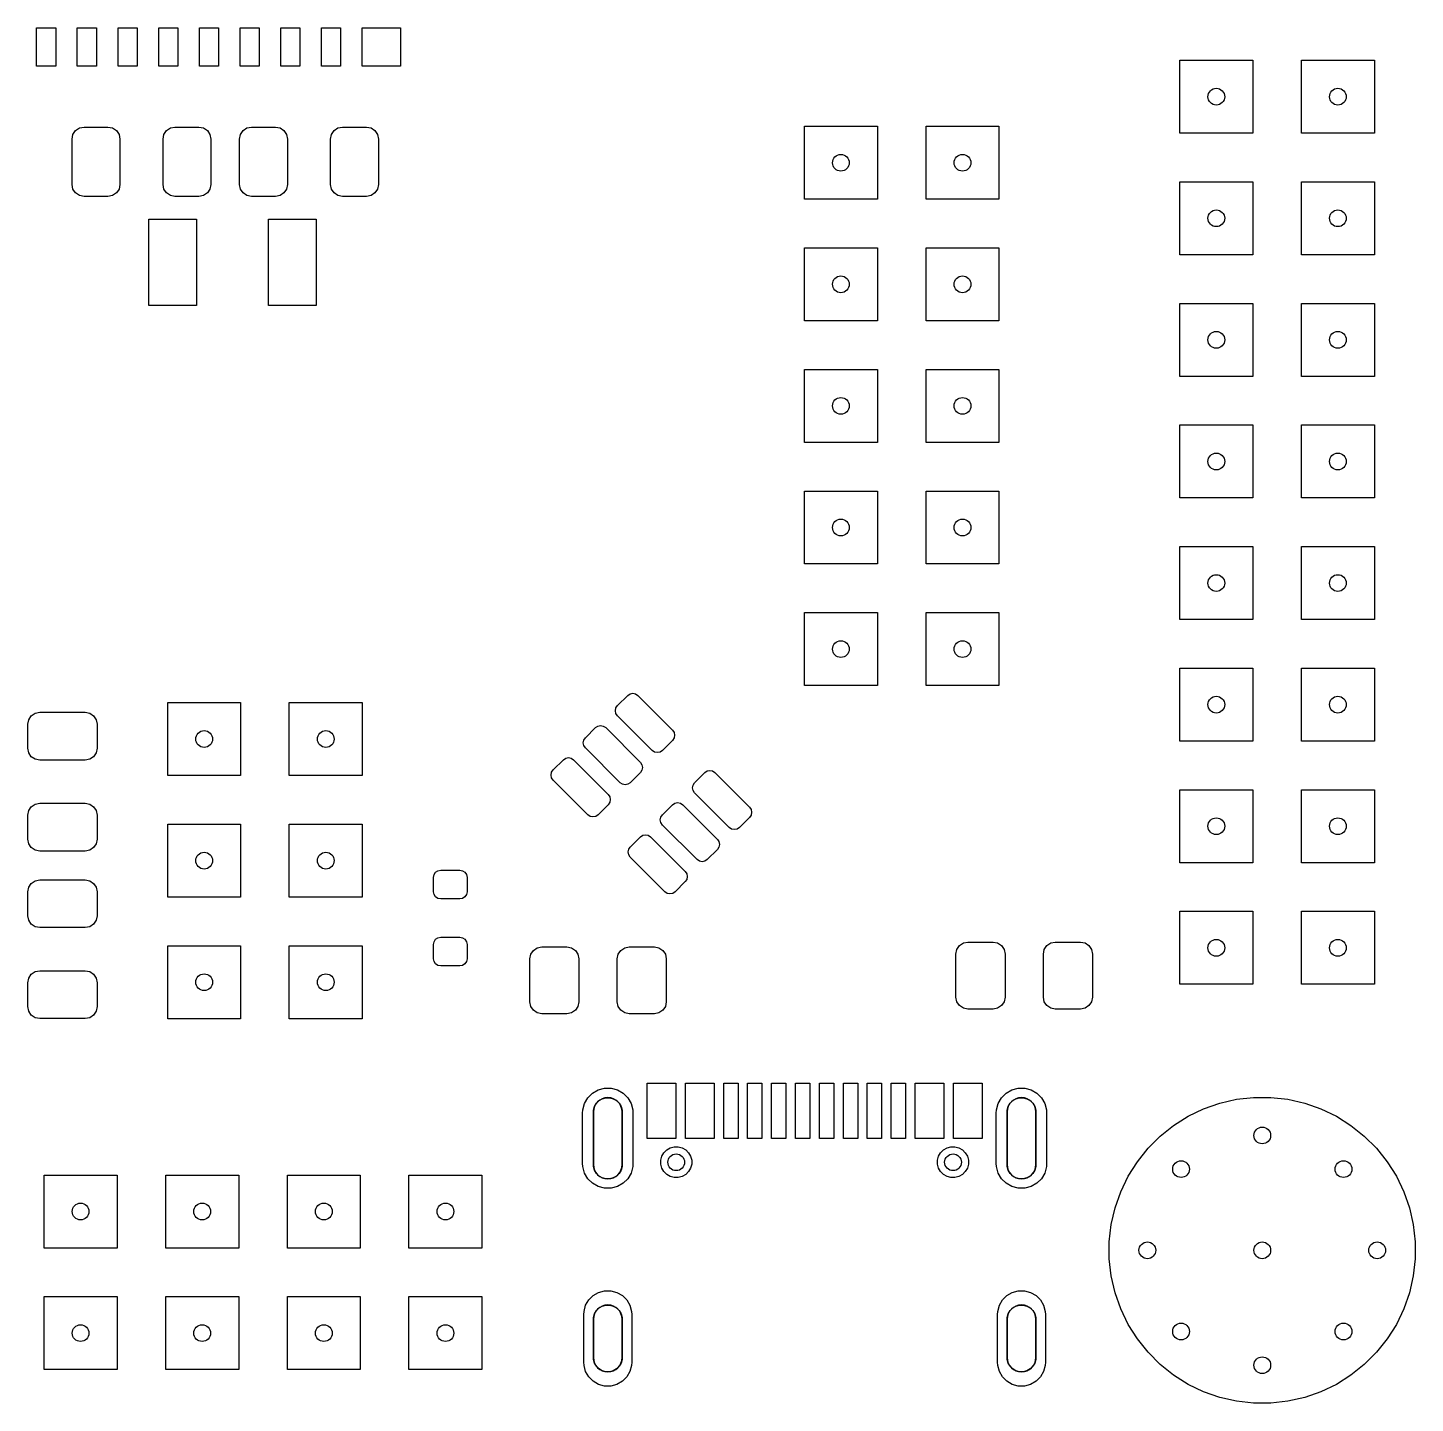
# Model space of a CAD drawing. Extents: x 0.27 to 2.53, y 0.27 to 2.13.
# Drawn here: x 1.385 to 2.526, y 0.274 to 1.406 of the extents above; entities that cross this region are included whole.
import ezdxf

# ---------------------------------------------------------------- set-up
doc = ezdxf.new("R2010")
doc.units = 0
doc.header["$MEASUREMENT"] = 0
doc.layers.add('BLACK', color=7, linetype='CONTINUOUS')

msp = doc.modelspace()

# ---------------------------------------------------------------- linework, layer by layer
at = {"layer": 'BLACK', "linetype": 'CONTINUOUS'}
for p, q in [((1.3921, 1.374), (1.3921, 1.4055)), ((1.3921, 1.4055), (1.4079, 1.4055)), ((1.4079, 1.4055), (1.4079, 1.374)), ((1.4256, 1.374), (1.4256, 1.4055)), ((1.4256, 1.4055), (1.4413, 1.4055)), ((1.4413, 1.4055), (1.4413, 1.374)), ((1.4591, 1.374), (1.4591, 1.4055)), ((1.4591, 1.4055), (1.4748, 1.4055)), ((1.4748, 1.4055), (1.4748, 1.374)), ((1.4925, 1.374), (1.4925, 1.4055)), ((1.4925, 1.4055), (1.5083, 1.4055)), ((1.5083, 1.4055), (1.5083, 1.374)), ((1.526, 1.374), (1.526, 1.4055)), ((1.526, 1.4055), (1.5417, 1.4055)), ((1.5417, 1.4055), (1.5417, 1.374)), ((1.5594, 1.374), (1.5594, 1.4055)), ((1.5594, 1.4055), (1.5752, 1.4055)), ((1.5752, 1.4055), (1.5752, 1.374)), ((1.5929, 1.374), (1.5929, 1.4055)), ((1.5929, 1.4055), (1.6087, 1.4055)), ((1.6087, 1.4055), (1.6087, 1.374)), ((1.6264, 1.374), (1.6264, 1.4055)), ((1.6264, 1.4055), (1.6421, 1.4055)), ((1.6421, 1.4055), (1.6421, 1.374)), ((1.6598, 1.374), (1.6598, 1.4055)), ((1.6598, 1.4055), (1.6913, 1.4055)), ((1.6913, 1.4055), (1.6913, 1.374)), ((1.4079, 1.374), (1.3921, 1.374)), ((1.4413, 1.374), (1.4256, 1.374)), ((1.4748, 1.374), (1.4591, 1.374)), ((1.5083, 1.374), (1.4925, 1.374)), ((1.5417, 1.374), (1.526, 1.374)), ((1.5752, 1.374), (1.5594, 1.374)), ((1.6087, 1.374), (1.5929, 1.374)), ((1.6421, 1.374), (1.6264, 1.374)), ((1.6913, 1.374), (1.6598, 1.374)), ((2.3322, 1.3188), (2.3322, 1.3788)), ((2.3322, 1.3788), (2.3922, 1.3788)), ((2.3922, 1.3788), (2.3922, 1.3188)), ((2.4322, 1.3188), (2.4322, 1.3788)), ((2.4322, 1.3788), (2.4922, 1.3788)), ((2.4922, 1.3788), (2.4922, 1.3188)), ((1.4273, 1.3231), (1.4311, 1.3238)), ((1.4311, 1.3238), (1.4508, 1.3238)), ((1.4508, 1.3238), (1.4546, 1.3231)), ((1.5021, 1.3231), (1.5059, 1.3238)), ((1.5059, 1.3238), (1.5256, 1.3238)), ((1.5256, 1.3238), (1.5294, 1.3231)), ((1.5651, 1.3231), (1.5689, 1.3238)), ((1.5689, 1.3238), (1.5886, 1.3238)), ((1.5886, 1.3238), (1.5923, 1.3231)), ((1.6399, 1.3231), (1.6437, 1.3238)), ((1.6437, 1.3238), (1.6634, 1.3238)), ((1.6634, 1.3238), (1.6672, 1.3231)), ((2.0235, 1.2645), (2.0235, 1.3245)), ((2.0235, 1.3245), (2.0835, 1.3245)), ((2.0835, 1.3245), (2.0835, 1.2645)), ((2.1235, 1.2645), (2.1235, 1.3245)), ((2.1235, 1.3245), (2.1835, 1.3245)), ((2.1835, 1.3245), (2.1835, 1.2645)), ((1.4213, 1.314), (1.422, 1.3177)), ((1.4213, 1.2766), (1.4213, 1.314)), ((1.422, 1.3177), (1.4241, 1.3209)), ((1.4241, 1.3209), (1.4273, 1.3231)), ((1.4546, 1.3231), (1.4577, 1.3209)), ((1.4577, 1.3209), (1.4599, 1.3177)), ((1.4599, 1.3177), (1.4606, 1.314)), ((1.4606, 1.314), (1.4606, 1.2766)), ((1.4961, 1.314), (1.4968, 1.3177)), ((1.4961, 1.2766), (1.4961, 1.314)), ((1.4968, 1.3177), (1.4989, 1.3209)), ((1.4989, 1.3209), (1.5021, 1.3231)), ((1.5294, 1.3231), (1.5326, 1.3209)), ((1.5326, 1.3209), (1.5347, 1.3177)), ((1.5347, 1.3177), (1.5354, 1.314)), ((1.5354, 1.314), (1.5354, 1.2766)), ((1.5591, 1.314), (1.5598, 1.3177)), ((1.5591, 1.2766), (1.5591, 1.314)), ((1.5598, 1.3177), (1.5619, 1.3209)), ((1.5619, 1.3209), (1.5651, 1.3231)), ((1.5923, 1.3231), (1.5955, 1.3209)), ((1.5955, 1.3209), (1.5977, 1.3177)), ((1.5977, 1.3177), (1.5984, 1.314)), ((1.5984, 1.314), (1.5984, 1.2766)), ((1.6339, 1.314), (1.6346, 1.3177)), ((1.6339, 1.2766), (1.6339, 1.314)), ((1.6346, 1.3177), (1.6367, 1.3209)), ((1.6367, 1.3209), (1.6399, 1.3231)), ((1.6672, 1.3231), (1.6703, 1.3209)), ((1.6703, 1.3209), (1.6725, 1.3177)), ((1.6725, 1.3177), (1.6732, 1.314)), ((1.6732, 1.314), (1.6732, 1.2766)), ((2.3922, 1.3188), (2.3322, 1.3188)), ((2.4922, 1.3188), (2.4322, 1.3188)), ((2.3322, 1.2188), (2.3322, 1.2788)), ((2.3322, 1.2788), (2.3922, 1.2788)), ((2.3922, 1.2788), (2.3922, 1.2188)), ((2.4322, 1.2188), (2.4322, 1.2788)), ((2.4322, 1.2788), (2.4922, 1.2788)), ((2.4922, 1.2788), (2.4922, 1.2188)), ((1.422, 1.2728), (1.4213, 1.2766)), ((1.4241, 1.2696), (1.422, 1.2728)), ((1.4273, 1.2675), (1.4241, 1.2696)), ((1.4311, 1.2667), (1.4273, 1.2675)), ((1.4508, 1.2667), (1.4311, 1.2667)), ((1.4546, 1.2675), (1.4508, 1.2667)), ((1.4577, 1.2696), (1.4546, 1.2675)), ((1.4599, 1.2728), (1.4577, 1.2696)), ((1.4606, 1.2766), (1.4599, 1.2728)), ((1.4968, 1.2728), (1.4961, 1.2766)), ((1.4989, 1.2696), (1.4968, 1.2728)), ((1.5021, 1.2675), (1.4989, 1.2696)), ((1.5059, 1.2667), (1.5021, 1.2675)), ((1.5256, 1.2667), (1.5059, 1.2667)), ((1.5294, 1.2675), (1.5256, 1.2667)), ((1.5326, 1.2696), (1.5294, 1.2675)), ((1.5347, 1.2728), (1.5326, 1.2696)), ((1.5354, 1.2766), (1.5347, 1.2728)), ((1.5598, 1.2728), (1.5591, 1.2766)), ((1.5619, 1.2696), (1.5598, 1.2728)), ((1.5651, 1.2675), (1.5619, 1.2696)), ((1.5689, 1.2667), (1.5651, 1.2675)), ((1.5886, 1.2667), (1.5689, 1.2667)), ((1.5923, 1.2675), (1.5886, 1.2667)), ((1.5955, 1.2696), (1.5923, 1.2675)), ((1.5977, 1.2728), (1.5955, 1.2696)), ((1.5984, 1.2766), (1.5977, 1.2728)), ((1.6346, 1.2728), (1.6339, 1.2766)), ((1.6367, 1.2696), (1.6346, 1.2728)), ((1.6399, 1.2675), (1.6367, 1.2696)), ((1.6437, 1.2667), (1.6399, 1.2675)), ((1.6634, 1.2667), (1.6437, 1.2667)), ((1.6672, 1.2675), (1.6634, 1.2667)), ((1.6703, 1.2696), (1.6672, 1.2675)), ((1.6725, 1.2728), (1.6703, 1.2696)), ((1.6732, 1.2766), (1.6725, 1.2728)), ((2.0835, 1.2645), (2.0235, 1.2645)), ((2.1835, 1.2645), (2.1235, 1.2645)), ((1.4843, 1.1772), (1.4843, 1.248)), ((1.4843, 1.248), (1.5236, 1.248)), ((1.5236, 1.248), (1.5236, 1.1772)), ((1.5827, 1.1772), (1.5827, 1.248)), ((1.5827, 1.248), (1.622, 1.248)), ((1.622, 1.248), (1.622, 1.1772)), ((2.0235, 1.1645), (2.0235, 1.2245)), ((2.0235, 1.2245), (2.0835, 1.2245)), ((2.0835, 1.2245), (2.0835, 1.1645)), ((2.1235, 1.1645), (2.1235, 1.2245)), ((2.1235, 1.2245), (2.1835, 1.2245)), ((2.1835, 1.2245), (2.1835, 1.1645)), ((2.3922, 1.2188), (2.3322, 1.2188)), ((2.4922, 1.2188), (2.4322, 1.2188)), ((1.5236, 1.1772), (1.4843, 1.1772)), ((1.622, 1.1772), (1.5827, 1.1772)), ((2.3322, 1.1188), (2.3322, 1.1788)), ((2.3322, 1.1788), (2.3922, 1.1788)), ((2.3922, 1.1788), (2.3922, 1.1188)), ((2.4322, 1.1188), (2.4322, 1.1788)), ((2.4322, 1.1788), (2.4922, 1.1788)), ((2.4922, 1.1788), (2.4922, 1.1188)), ((2.0835, 1.1645), (2.0235, 1.1645)), ((2.1835, 1.1645), (2.1235, 1.1645)), ((2.0235, 1.0645), (2.0235, 1.1245)), ((2.0235, 1.1245), (2.0835, 1.1245)), ((2.0835, 1.1245), (2.0835, 1.0645)), ((2.1235, 1.0645), (2.1235, 1.1245)), ((2.1235, 1.1245), (2.1835, 1.1245)), ((2.1835, 1.1245), (2.1835, 1.0645)), ((2.3922, 1.1188), (2.3322, 1.1188)), ((2.4922, 1.1188), (2.4322, 1.1188)), ((2.3322, 1.0188), (2.3322, 1.0788)), ((2.3322, 1.0788), (2.3922, 1.0788)), ((2.3922, 1.0788), (2.3922, 1.0188)), ((2.4322, 1.0188), (2.4322, 1.0788)), ((2.4322, 1.0788), (2.4922, 1.0788)), ((2.4922, 1.0788), (2.4922, 1.0188)), ((2.0835, 1.0645), (2.0235, 1.0645)), ((2.1835, 1.0645), (2.1235, 1.0645)), ((2.0235, 0.9645), (2.0235, 1.0245)), ((2.0235, 1.0245), (2.0835, 1.0245)), ((2.0835, 1.0245), (2.0835, 0.9645)), ((2.1235, 0.9645), (2.1235, 1.0245)), ((2.1235, 1.0245), (2.1835, 1.0245)), ((2.1835, 1.0245), (2.1835, 0.9645)), ((2.3922, 1.0188), (2.3322, 1.0188)), ((2.4922, 1.0188), (2.4322, 1.0188)), ((2.3322, 0.9188), (2.3322, 0.9788)), ((2.3322, 0.9788), (2.3922, 0.9788)), ((2.3922, 0.9788), (2.3922, 0.9188)), ((2.4322, 0.9188), (2.4322, 0.9788)), ((2.4322, 0.9788), (2.4922, 0.9788)), ((2.4922, 0.9788), (2.4922, 0.9188)), ((2.0835, 0.9645), (2.0235, 0.9645)), ((2.1835, 0.9645), (2.1235, 0.9645)), ((2.0235, 0.8645), (2.0235, 0.9245)), ((2.0235, 0.9245), (2.0835, 0.9245)), ((2.0835, 0.9245), (2.0835, 0.8645)), ((2.1235, 0.8645), (2.1235, 0.9245)), ((2.1235, 0.9245), (2.1835, 0.9245)), ((2.1835, 0.9245), (2.1835, 0.8645)), ((2.3922, 0.9188), (2.3322, 0.9188)), ((2.4922, 0.9188), (2.4322, 0.9188)), ((2.3322, 0.8188), (2.3322, 0.8788)), ((2.3322, 0.8788), (2.3922, 0.8788)), ((2.3922, 0.8788), (2.3922, 0.8188)), ((2.4322, 0.8188), (2.4322, 0.8788)), ((2.4322, 0.8788), (2.4922, 0.8788)), ((2.4922, 0.8788), (2.4922, 0.8188)), ((1.8698, 0.848), (1.8782, 0.8563)), ((1.8782, 0.8563), (1.8801, 0.8576)), ((1.8801, 0.8576), (1.8823, 0.8581)), ((1.8823, 0.8581), (1.8846, 0.8576)), ((1.8846, 0.8576), (1.8865, 0.8563)), ((1.8865, 0.8563), (1.915, 0.8278)), ((2.0835, 0.8645), (2.0235, 0.8645)), ((2.1835, 0.8645), (2.1235, 0.8645)), ((1.4999, 0.7905), (1.4999, 0.8505)), ((1.4999, 0.8505), (1.5599, 0.8505)), ((1.5599, 0.8505), (1.5599, 0.7905)), ((1.5999, 0.7905), (1.5999, 0.8505)), ((1.5999, 0.8505), (1.6599, 0.8505)), ((1.6599, 0.8505), (1.6599, 0.7905)), ((1.8681, 0.8438), (1.8685, 0.8461)), ((1.8685, 0.8461), (1.8698, 0.848)), ((1.3848, 0.8327), (1.3856, 0.8364)), ((1.3856, 0.8364), (1.3877, 0.8396)), ((1.3877, 0.8396), (1.3909, 0.8418)), ((1.3909, 0.8418), (1.3947, 0.8425)), ((1.3947, 0.8425), (1.4321, 0.8425)), ((1.4321, 0.8425), (1.4359, 0.8418)), ((1.4359, 0.8418), (1.439, 0.8396)), ((1.439, 0.8396), (1.4412, 0.8364)), ((1.4412, 0.8364), (1.4419, 0.8327)), ((1.8685, 0.8415), (1.8681, 0.8438)), ((1.8698, 0.8396), (1.8685, 0.8415)), ((1.8983, 0.8111), (1.8698, 0.8396)), ((1.3848, 0.813), (1.3848, 0.8327)), ((1.4419, 0.8327), (1.4419, 0.813)), ((1.8421, 0.8196), (1.8434, 0.8215)), ((1.8434, 0.8215), (1.8517, 0.8299)), ((1.8517, 0.8299), (1.8536, 0.8312)), ((1.8536, 0.8312), (1.8559, 0.8316)), ((1.8559, 0.8316), (1.8581, 0.8312)), ((1.8581, 0.8312), (1.8601, 0.8299)), ((1.8601, 0.8299), (1.8886, 0.8013)), ((1.915, 0.8278), (1.9163, 0.8259)), ((1.9163, 0.8259), (1.9168, 0.8236)), ((1.9168, 0.8236), (1.9163, 0.8214)), ((1.3856, 0.8092), (1.3848, 0.813)), ((1.4419, 0.813), (1.4412, 0.8092)), ((1.8416, 0.8173), (1.8421, 0.8196)), ((1.8421, 0.8151), (1.8416, 0.8173)), ((1.8434, 0.8132), (1.8421, 0.8151)), ((1.8719, 0.7846), (1.8434, 0.8132)), ((1.9002, 0.8098), (1.8983, 0.8111)), ((1.9067, 0.8111), (1.9048, 0.8098)), ((1.915, 0.8194), (1.9067, 0.8111)), ((1.9163, 0.8214), (1.915, 0.8194)), ((2.3922, 0.8188), (2.3322, 0.8188)), ((2.4922, 0.8188), (2.4322, 0.8188)), ((1.3877, 0.806), (1.3856, 0.8092)), ((1.3909, 0.8039), (1.3877, 0.806)), ((1.3947, 0.8031), (1.3909, 0.8039)), ((1.4321, 0.8031), (1.3947, 0.8031)), ((1.4359, 0.8039), (1.4321, 0.8031)), ((1.439, 0.806), (1.4359, 0.8039)), ((1.4412, 0.8092), (1.439, 0.806)), ((1.8169, 0.7951), (1.8253, 0.8034)), ((1.8253, 0.8034), (1.8272, 0.8047)), ((1.8272, 0.8047), (1.8294, 0.8052)), ((1.8294, 0.8052), (1.8317, 0.8047)), ((1.8317, 0.8047), (1.8336, 0.8034)), ((1.8336, 0.8034), (1.8621, 0.7749)), ((1.8886, 0.8013), (1.8899, 0.7994)), ((1.8899, 0.7994), (1.8903, 0.7972)), ((1.9025, 0.8094), (1.9002, 0.8098)), ((1.9048, 0.8098), (1.9025, 0.8094)), ((1.5599, 0.7905), (1.4999, 0.7905)), ((1.6599, 0.7905), (1.5999, 0.7905)), ((1.8152, 0.7909), (1.8156, 0.7932)), ((1.8156, 0.7886), (1.8152, 0.7909)), ((1.8156, 0.7932), (1.8169, 0.7951)), ((1.8169, 0.7867), (1.8156, 0.7886)), ((1.8886, 0.793), (1.8802, 0.7846)), ((1.8899, 0.7949), (1.8886, 0.793)), ((1.8903, 0.7972), (1.8899, 0.7949)), ((1.9331, 0.7846), (1.9415, 0.793)), ((1.9415, 0.793), (1.9434, 0.7943)), ((1.9434, 0.7943), (1.9457, 0.7947)), ((1.9457, 0.7947), (1.9479, 0.7943)), ((1.9479, 0.7943), (1.9498, 0.793)), ((1.9498, 0.793), (1.9784, 0.7645)), ((1.8454, 0.7582), (1.8169, 0.7867)), ((1.8738, 0.7834), (1.8719, 0.7846)), ((1.8761, 0.7829), (1.8738, 0.7834)), ((1.8783, 0.7834), (1.8761, 0.7829)), ((1.8802, 0.7846), (1.8783, 0.7834)), ((1.9314, 0.7805), (1.9319, 0.7827)), ((1.9319, 0.7782), (1.9314, 0.7805)), ((1.9319, 0.7827), (1.9331, 0.7846)), ((1.9331, 0.7763), (1.9319, 0.7782)), ((1.9617, 0.7478), (1.9331, 0.7763)), ((2.3322, 0.7188), (2.3322, 0.7788)), ((2.3322, 0.7788), (2.3922, 0.7788)), ((2.3922, 0.7788), (2.3922, 0.7188)), ((2.4322, 0.7188), (2.4322, 0.7788)), ((2.4322, 0.7788), (2.4922, 0.7788)), ((2.4922, 0.7788), (2.4922, 0.7188)), ((1.3856, 0.7616), (1.3877, 0.7648)), ((1.3877, 0.7648), (1.3909, 0.767)), ((1.3909, 0.767), (1.3947, 0.7677)), ((1.3947, 0.7677), (1.4321, 0.7677)), ((1.4321, 0.7677), (1.4359, 0.767)), ((1.4359, 0.767), (1.439, 0.7648)), ((1.439, 0.7648), (1.4412, 0.7616)), ((1.8621, 0.7665), (1.8538, 0.7582)), ((1.8621, 0.7749), (1.8634, 0.773)), ((1.8634, 0.7685), (1.8621, 0.7665)), ((1.8634, 0.773), (1.8639, 0.7707)), ((1.8639, 0.7707), (1.8634, 0.7685)), ((1.9067, 0.7582), (1.915, 0.7665)), ((1.915, 0.7665), (1.917, 0.7678)), ((1.917, 0.7678), (1.9192, 0.7683)), ((1.9192, 0.7683), (1.9215, 0.7678)), ((1.9215, 0.7678), (1.9234, 0.7665)), ((1.9234, 0.7665), (1.9519, 0.738)), ((1.9784, 0.7645), (1.9797, 0.7625)), ((1.3848, 0.7579), (1.3856, 0.7616)), ((1.3848, 0.7382), (1.3848, 0.7579)), ((1.4412, 0.7616), (1.4419, 0.7579)), ((1.4419, 0.7579), (1.4419, 0.7382)), ((1.8474, 0.7569), (1.8454, 0.7582)), ((1.8496, 0.7565), (1.8474, 0.7569)), ((1.8519, 0.7569), (1.8496, 0.7565)), ((1.8538, 0.7582), (1.8519, 0.7569)), ((1.905, 0.754), (1.9054, 0.7563)), ((1.9054, 0.7518), (1.905, 0.754)), ((1.9054, 0.7563), (1.9067, 0.7582)), ((1.9784, 0.7561), (1.97, 0.7478)), ((1.9797, 0.758), (1.9784, 0.7561)), ((1.9797, 0.7625), (1.9801, 0.7603)), ((1.9801, 0.7603), (1.9797, 0.758)), ((1.4999, 0.6905), (1.4999, 0.7505)), ((1.4999, 0.7505), (1.5599, 0.7505)), ((1.5599, 0.7505), (1.5599, 0.6905)), ((1.5999, 0.6905), (1.5999, 0.7505)), ((1.5999, 0.7505), (1.6599, 0.7505)), ((1.6599, 0.7505), (1.6599, 0.6905)), ((1.8905, 0.7414), (1.8928, 0.7418)), ((1.8928, 0.7418), (1.895, 0.7414)), ((1.9067, 0.7498), (1.9054, 0.7518)), ((1.9352, 0.7213), (1.9067, 0.7498)), ((1.9636, 0.7465), (1.9617, 0.7478)), ((1.9658, 0.746), (1.9636, 0.7465)), ((1.9681, 0.7465), (1.9658, 0.746)), ((1.97, 0.7478), (1.9681, 0.7465)), ((1.3856, 0.7344), (1.3848, 0.7382)), ((1.3877, 0.7312), (1.3856, 0.7344)), ((1.3909, 0.7291), (1.3877, 0.7312)), ((1.439, 0.7312), (1.4359, 0.7291)), ((1.4412, 0.7344), (1.439, 0.7312)), ((1.4419, 0.7382), (1.4412, 0.7344)), ((1.879, 0.7298), (1.8802, 0.7317)), ((1.8802, 0.7317), (1.8886, 0.7401)), ((1.8886, 0.7401), (1.8905, 0.7414)), ((1.895, 0.7414), (1.8969, 0.7401)), ((1.8969, 0.7401), (1.9255, 0.7116)), ((1.9519, 0.738), (1.9532, 0.7361)), ((1.9532, 0.7316), (1.9519, 0.7297)), ((1.9532, 0.7361), (1.9537, 0.7338)), ((1.9537, 0.7338), (1.9532, 0.7316)), ((1.3947, 0.7283), (1.3909, 0.7291)), ((1.4321, 0.7283), (1.3947, 0.7283)), ((1.4359, 0.7291), (1.4321, 0.7283)), ((1.8785, 0.7276), (1.879, 0.7298)), ((1.879, 0.7253), (1.8785, 0.7276)), ((1.8802, 0.7234), (1.879, 0.7253)), ((1.9088, 0.6949), (1.8802, 0.7234)), ((1.9371, 0.72), (1.9352, 0.7213)), ((1.9394, 0.7196), (1.9371, 0.72)), ((1.9417, 0.72), (1.9394, 0.7196)), ((1.9436, 0.7213), (1.9417, 0.72)), ((1.9519, 0.7297), (1.9436, 0.7213)), ((2.3922, 0.7188), (2.3322, 0.7188)), ((2.4922, 0.7188), (2.4322, 0.7188)), ((1.7185, 0.7067), (1.719, 0.709)), ((1.719, 0.709), (1.7202, 0.7109)), ((1.7202, 0.7109), (1.7221, 0.7121)), ((1.7221, 0.7121), (1.7244, 0.7126)), ((1.7244, 0.7126), (1.7402, 0.7126)), ((1.7402, 0.7126), (1.7424, 0.7121)), ((1.7424, 0.7121), (1.7443, 0.7109)), ((1.7443, 0.7109), (1.7456, 0.709)), ((1.7456, 0.709), (1.7461, 0.7067)), ((1.9255, 0.7116), (1.9268, 0.7096)), ((1.9268, 0.7096), (1.9272, 0.7074)), ((1.9272, 0.7074), (1.9268, 0.7051)), ((1.3848, 0.6949), (1.3856, 0.6986)), ((1.3856, 0.6986), (1.3877, 0.7018)), ((1.3877, 0.7018), (1.3909, 0.704)), ((1.3909, 0.704), (1.3947, 0.7047)), ((1.3947, 0.7047), (1.4321, 0.7047)), ((1.4321, 0.7047), (1.4359, 0.704)), ((1.4359, 0.704), (1.439, 0.7018)), ((1.439, 0.7018), (1.4412, 0.6986)), ((1.4412, 0.6986), (1.4419, 0.6949)), ((1.7185, 0.6949), (1.7185, 0.7067)), ((1.7461, 0.7067), (1.7461, 0.6949)), ((1.9255, 0.7032), (1.9171, 0.6949)), ((1.9268, 0.7051), (1.9255, 0.7032)), ((1.3848, 0.6752), (1.3848, 0.6949)), ((1.4419, 0.6949), (1.4419, 0.6752)), ((1.5599, 0.6905), (1.4999, 0.6905)), ((1.6599, 0.6905), (1.5999, 0.6905)), ((1.719, 0.6926), (1.7185, 0.6949)), ((1.7202, 0.6907), (1.719, 0.6926)), ((1.7221, 0.6894), (1.7202, 0.6907)), ((1.7244, 0.689), (1.7221, 0.6894)), ((1.7402, 0.689), (1.7244, 0.689)), ((1.7424, 0.6894), (1.7402, 0.689)), ((1.7443, 0.6907), (1.7424, 0.6894)), ((1.7456, 0.6926), (1.7443, 0.6907)), ((1.7461, 0.6949), (1.7456, 0.6926)), ((1.9107, 0.6936), (1.9088, 0.6949)), ((1.9129, 0.6931), (1.9107, 0.6936)), ((1.9152, 0.6936), (1.9129, 0.6931)), ((1.9171, 0.6949), (1.9152, 0.6936)), ((1.3856, 0.6714), (1.3848, 0.6752)), ((1.4419, 0.6752), (1.4412, 0.6714)), ((2.3322, 0.6188), (2.3322, 0.6788)), ((2.3322, 0.6788), (2.3922, 0.6788)), ((2.3922, 0.6788), (2.3922, 0.6188)), ((2.4322, 0.6188), (2.4322, 0.6788)), ((2.4322, 0.6788), (2.4922, 0.6788)), ((2.4922, 0.6788), (2.4922, 0.6188)), ((1.3877, 0.6682), (1.3856, 0.6714)), ((1.3909, 0.6661), (1.3877, 0.6682)), ((1.3947, 0.6654), (1.3909, 0.6661)), ((1.4321, 0.6654), (1.3947, 0.6654)), ((1.4359, 0.6661), (1.4321, 0.6654)), ((1.439, 0.6682), (1.4359, 0.6661)), ((1.4412, 0.6714), (1.439, 0.6682)), ((1.4999, 0.5905), (1.4999, 0.6505)), ((1.4999, 0.6505), (1.5599, 0.6505)), ((1.5599, 0.6505), (1.5599, 0.5905)), ((1.5999, 0.5905), (1.5999, 0.6505)), ((1.5999, 0.6505), (1.6599, 0.6505)), ((1.6599, 0.6505), (1.6599, 0.5905)), ((1.7185, 0.6516), (1.719, 0.6538)), ((1.7185, 0.6398), (1.7185, 0.6516)), ((1.719, 0.6538), (1.7202, 0.6558)), ((1.7202, 0.6558), (1.7221, 0.657)), ((1.7221, 0.657), (1.7244, 0.6575)), ((1.7244, 0.6575), (1.7402, 0.6575)), ((1.7402, 0.6575), (1.7424, 0.657)), ((1.7424, 0.657), (1.7443, 0.6558)), ((1.7443, 0.6558), (1.7456, 0.6538)), ((1.7456, 0.6538), (1.7461, 0.6516)), ((1.7461, 0.6516), (1.7461, 0.6398)), ((2.1489, 0.6475), (2.151, 0.6507)), ((2.151, 0.6507), (2.1542, 0.6528)), ((2.1542, 0.6528), (2.158, 0.6535)), ((2.158, 0.6535), (2.1786, 0.6535)), ((2.1786, 0.6535), (2.1824, 0.6528)), ((2.1824, 0.6528), (2.1856, 0.6507)), ((2.1856, 0.6507), (2.1877, 0.6475)), ((2.2207, 0.6475), (2.2229, 0.6507)), ((2.2229, 0.6507), (2.2261, 0.6528)), ((2.2261, 0.6528), (2.2298, 0.6535)), ((2.2298, 0.6535), (2.2505, 0.6535)), ((2.2505, 0.6535), (2.2543, 0.6528)), ((2.2543, 0.6528), (2.2575, 0.6507)), ((2.2575, 0.6507), (2.2596, 0.6475)), ((1.719, 0.6375), (1.7185, 0.6398)), ((1.7461, 0.6398), (1.7456, 0.6375)), ((1.7977, 0.6398), (1.7985, 0.6435)), ((1.7977, 0.6043), (1.7977, 0.6398)), ((1.7985, 0.6435), (1.8006, 0.6467)), ((1.8006, 0.6467), (1.8038, 0.6489)), ((1.8038, 0.6489), (1.8076, 0.6496)), ((1.8076, 0.6496), (1.8282, 0.6496)), ((1.8282, 0.6496), (1.832, 0.6489)), ((1.832, 0.6489), (1.8352, 0.6467)), ((1.8352, 0.6467), (1.8373, 0.6435)), ((1.8373, 0.6435), (1.8381, 0.6398)), ((1.8381, 0.6398), (1.8381, 0.6043)), ((1.8696, 0.6398), (1.8703, 0.6435)), ((1.8696, 0.6043), (1.8696, 0.6398)), ((1.8703, 0.6435), (1.8725, 0.6467)), ((1.8725, 0.6467), (1.8757, 0.6489)), ((1.8757, 0.6489), (1.8794, 0.6496)), ((1.8794, 0.6496), (1.9001, 0.6496)), ((1.9001, 0.6496), (1.9039, 0.6489)), ((1.9039, 0.6489), (1.9071, 0.6467)), ((1.9071, 0.6467), (1.9092, 0.6435)), ((1.9092, 0.6435), (1.9099, 0.6398)), ((1.9099, 0.6398), (1.9099, 0.6043)), ((2.1481, 0.6437), (2.1489, 0.6475)), ((2.1481, 0.6083), (2.1481, 0.6437)), ((2.1877, 0.6475), (2.1885, 0.6437)), ((2.1885, 0.6437), (2.1885, 0.6083)), ((2.22, 0.6437), (2.2207, 0.6475)), ((2.22, 0.6083), (2.22, 0.6437)), ((2.2596, 0.6475), (2.2603, 0.6437)), ((2.2603, 0.6437), (2.2603, 0.6083)), ((1.3877, 0.627), (1.3909, 0.6292)), ((1.3909, 0.6292), (1.3947, 0.6299)), ((1.3947, 0.6299), (1.4321, 0.6299)), ((1.4321, 0.6299), (1.4359, 0.6292)), ((1.4359, 0.6292), (1.439, 0.627)), ((1.7202, 0.6356), (1.719, 0.6375)), ((1.7221, 0.6343), (1.7202, 0.6356)), ((1.7244, 0.6339), (1.7221, 0.6343)), ((1.7402, 0.6339), (1.7244, 0.6339)), ((1.7424, 0.6343), (1.7402, 0.6339)), ((1.7443, 0.6356), (1.7424, 0.6343)), ((1.7456, 0.6375), (1.7443, 0.6356)), ((1.3848, 0.6201), (1.3856, 0.6238)), ((1.3848, 0.6004), (1.3848, 0.6201)), ((1.3856, 0.6238), (1.3877, 0.627)), ((1.439, 0.627), (1.4412, 0.6238)), ((1.4412, 0.6238), (1.4419, 0.6201)), ((1.4419, 0.6201), (1.4419, 0.6004)), ((2.3922, 0.6188), (2.3322, 0.6188)), ((2.4922, 0.6188), (2.4322, 0.6188)), ((2.1489, 0.6045), (2.1481, 0.6083)), ((2.1885, 0.6083), (2.1877, 0.6045)), ((2.2207, 0.6045), (2.22, 0.6083)), ((2.2603, 0.6083), (2.2596, 0.6045)), ((1.3856, 0.5966), (1.3848, 0.6004)), ((1.3877, 0.5934), (1.3856, 0.5966)), ((1.3909, 0.5913), (1.3877, 0.5934)), ((1.439, 0.5934), (1.4359, 0.5913)), ((1.4412, 0.5966), (1.439, 0.5934)), ((1.4419, 0.6004), (1.4412, 0.5966)), ((1.7985, 0.6006), (1.7977, 0.6043)), ((1.8006, 0.5974), (1.7985, 0.6006)), ((1.8038, 0.5952), (1.8006, 0.5974)), ((1.8076, 0.5945), (1.8038, 0.5952)), ((1.8282, 0.5945), (1.8076, 0.5945)), ((1.832, 0.5952), (1.8282, 0.5945)), ((1.8352, 0.5974), (1.832, 0.5952)), ((1.8373, 0.6006), (1.8352, 0.5974)), ((1.8381, 0.6043), (1.8373, 0.6006)), ((1.8703, 0.6006), (1.8696, 0.6043)), ((1.8725, 0.5974), (1.8703, 0.6006)), ((1.8757, 0.5952), (1.8725, 0.5974)), ((1.8794, 0.5945), (1.8757, 0.5952)), ((1.9001, 0.5945), (1.8794, 0.5945)), ((1.9039, 0.5952), (1.9001, 0.5945)), ((1.9071, 0.5974), (1.9039, 0.5952)), ((1.9092, 0.6006), (1.9071, 0.5974)), ((1.9099, 0.6043), (1.9092, 0.6006)), ((2.151, 0.6013), (2.1489, 0.6045)), ((2.1542, 0.5992), (2.151, 0.6013)), ((2.158, 0.5984), (2.1542, 0.5992)), ((2.1786, 0.5984), (2.158, 0.5984)), ((2.1824, 0.5992), (2.1786, 0.5984)), ((2.1856, 0.6013), (2.1824, 0.5992)), ((2.1877, 0.6045), (2.1856, 0.6013)), ((2.2229, 0.6013), (2.2207, 0.6045)), ((2.2261, 0.5992), (2.2229, 0.6013)), ((2.2298, 0.5984), (2.2261, 0.5992)), ((2.2505, 0.5984), (2.2298, 0.5984)), ((2.2543, 0.5992), (2.2505, 0.5984)), ((2.2575, 0.6013), (2.2543, 0.5992)), ((2.2596, 0.6045), (2.2575, 0.6013)), ((1.3947, 0.5906), (1.3909, 0.5913)), ((1.4321, 0.5906), (1.3947, 0.5906)), ((1.4359, 0.5913), (1.4321, 0.5906)), ((1.5599, 0.5905), (1.4999, 0.5905)), ((1.6599, 0.5905), (1.5999, 0.5905)), ((1.8941, 0.4921), (1.8941, 0.5374)), ((1.8941, 0.5374), (1.9177, 0.5374)), ((1.9177, 0.5374), (1.9177, 0.4921)), ((1.9256, 0.4921), (1.9256, 0.5374)), ((1.9256, 0.5374), (1.9492, 0.5374)), ((1.9492, 0.5374), (1.9492, 0.4921)), ((1.9571, 0.4921), (1.9571, 0.5374)), ((1.9571, 0.5374), (1.9689, 0.5374)), ((1.9689, 0.5374), (1.9689, 0.4921)), ((1.9768, 0.4921), (1.9768, 0.5374)), ((1.9768, 0.5374), (1.9886, 0.5374)), ((1.9886, 0.5374), (1.9886, 0.4921)), ((1.9965, 0.4921), (1.9965, 0.5374)), ((1.9965, 0.5374), (2.0083, 0.5374)), ((2.0083, 0.5374), (2.0083, 0.4921)), ((2.0161, 0.4921), (2.0161, 0.5374)), ((2.0161, 0.5374), (2.028, 0.5374)), ((2.028, 0.5374), (2.028, 0.4921)), ((2.0358, 0.4921), (2.0358, 0.5374)), ((2.0358, 0.5374), (2.0476, 0.5374)), ((2.0476, 0.5374), (2.0476, 0.4921)), ((2.0555, 0.4921), (2.0555, 0.5374)), ((2.0555, 0.5374), (2.0673, 0.5374)), ((2.0673, 0.5374), (2.0673, 0.4921)), ((2.0752, 0.4921), (2.0752, 0.5374)), ((2.0752, 0.5374), (2.087, 0.5374)), ((2.087, 0.5374), (2.087, 0.4921)), ((2.0949, 0.4921), (2.0949, 0.5374)), ((2.0949, 0.5374), (2.1067, 0.5374)), ((2.1067, 0.5374), (2.1067, 0.4921)), ((2.1146, 0.4921), (2.1146, 0.5374)), ((2.1146, 0.5374), (2.1382, 0.5374)), ((2.1382, 0.5374), (2.1382, 0.4921)), ((2.1461, 0.4921), (2.1461, 0.5374)), ((2.1461, 0.5374), (2.1697, 0.5374)), ((2.1697, 0.5374), (2.1697, 0.4921)), ((1.8427, 0.5207), (1.8454, 0.5254)), ((1.8454, 0.5254), (1.8492, 0.5292)), ((1.8492, 0.5292), (1.8539, 0.5319)), ((1.8539, 0.5319), (1.8591, 0.5333)), ((1.8573, 0.5247), (1.8603, 0.5255)), ((1.8591, 0.5333), (1.8645, 0.5333)), ((1.8603, 0.5255), (1.8634, 0.5255)), ((1.8634, 0.5255), (1.8663, 0.5247)), ((1.8645, 0.5333), (1.8697, 0.5319)), ((1.8697, 0.5319), (1.8744, 0.5292)), ((1.8744, 0.5292), (1.8782, 0.5254)), ((1.8782, 0.5254), (1.8809, 0.5207)), ((2.1829, 0.5207), (2.1856, 0.5254)), ((2.1856, 0.5254), (2.1894, 0.5292)), ((2.1894, 0.5292), (2.1941, 0.5319)), ((2.1941, 0.5319), (2.1993, 0.5333)), ((2.1974, 0.5247), (2.2004, 0.5255)), ((2.1993, 0.5333), (2.2047, 0.5333)), ((2.2004, 0.5255), (2.2035, 0.5255)), ((2.2035, 0.5255), (2.2065, 0.5247)), ((2.2047, 0.5333), (2.2099, 0.5319)), ((2.2099, 0.5319), (2.2146, 0.5292)), ((2.2146, 0.5292), (2.2184, 0.5254)), ((2.2184, 0.5254), (2.2211, 0.5207)), ((2.3789, 0.5242), (2.3929, 0.5258)), ((2.3929, 0.5258), (2.4071, 0.5258)), ((2.4071, 0.5258), (2.4211, 0.5242)), ((1.8411, 0.5128), (1.8413, 0.5155)), ((1.8413, 0.5155), (1.8427, 0.5207)), ((1.85, 0.5138), (1.8501, 0.5153)), ((1.85, 0.4705), (1.85, 0.5138)), ((1.8501, 0.5153), (1.8509, 0.5183)), ((1.8509, 0.5183), (1.8524, 0.521)), ((1.8524, 0.521), (1.8546, 0.5231)), ((1.8546, 0.5231), (1.8573, 0.5247)), ((1.8663, 0.5247), (1.869, 0.5231)), ((1.869, 0.5231), (1.8712, 0.521)), ((1.8712, 0.521), (1.8727, 0.5183)), ((1.8727, 0.5183), (1.8735, 0.5153)), ((1.8735, 0.5153), (1.8736, 0.5138)), ((1.8736, 0.5138), (1.8736, 0.4705)), ((1.8809, 0.5207), (1.8823, 0.5155)), ((1.8823, 0.5155), (1.8825, 0.5128)), ((2.1813, 0.5128), (2.1815, 0.5155)), ((2.1815, 0.5155), (2.1829, 0.5207)), ((2.1902, 0.5138), (2.1903, 0.5153)), ((2.1902, 0.4705), (2.1902, 0.5138)), ((2.1903, 0.5153), (2.1911, 0.5183)), ((2.1911, 0.5183), (2.1926, 0.521)), ((2.1926, 0.521), (2.1948, 0.5231)), ((2.1948, 0.5231), (2.1974, 0.5247)), ((2.2065, 0.5247), (2.2092, 0.5231)), ((2.2092, 0.5231), (2.2113, 0.521)), ((2.2113, 0.521), (2.2129, 0.5183)), ((2.2129, 0.5183), (2.2137, 0.5153)), ((2.2137, 0.5153), (2.2138, 0.5138)), ((2.2138, 0.5138), (2.2138, 0.4705)), ((2.2211, 0.5207), (2.2225, 0.5155)), ((2.2225, 0.5155), (2.2226, 0.5128)), ((2.3391, 0.5103), (2.3518, 0.5164)), ((2.3518, 0.5164), (2.3651, 0.5211)), ((2.3651, 0.5211), (2.3789, 0.5242)), ((2.4211, 0.5242), (2.4349, 0.5211)), ((2.4349, 0.5211), (2.4482, 0.5164)), ((2.4482, 0.5164), (2.4609, 0.5103)), ((1.8411, 0.4715), (1.8411, 0.5128)), ((1.8825, 0.5128), (1.8825, 0.4715)), ((2.1813, 0.4715), (2.1813, 0.5128)), ((2.2226, 0.5128), (2.2226, 0.4715)), ((2.3161, 0.4939), (2.3271, 0.5027)), ((2.3271, 0.5027), (2.3391, 0.5103)), ((2.4609, 0.5103), (2.4729, 0.5027)), ((2.4729, 0.5027), (2.4839, 0.4939)), ((1.9177, 0.4921), (1.8941, 0.4921)), ((1.9492, 0.4921), (1.9256, 0.4921)), ((1.9689, 0.4921), (1.9571, 0.4921)), ((1.9886, 0.4921), (1.9768, 0.4921)), ((2.0083, 0.4921), (1.9965, 0.4921)), ((2.028, 0.4921), (2.0161, 0.4921)), ((2.0476, 0.4921), (2.0358, 0.4921)), ((2.0673, 0.4921), (2.0555, 0.4921)), ((2.087, 0.4921), (2.0752, 0.4921)), ((2.1067, 0.4921), (2.0949, 0.4921)), ((2.1382, 0.4921), (2.1146, 0.4921)), ((2.1697, 0.4921), (2.1461, 0.4921)), ((2.3061, 0.4839), (2.3161, 0.4939)), ((2.4839, 0.4939), (2.4939, 0.4839)), ((1.9063, 0.4773), (1.908, 0.4802)), ((1.908, 0.4802), (1.9103, 0.4826)), ((1.9103, 0.4826), (1.9132, 0.4843)), ((1.9132, 0.4843), (1.9164, 0.4851)), ((1.9164, 0.4851), (1.9198, 0.4851)), ((1.9198, 0.4851), (1.923, 0.4843)), ((1.923, 0.4843), (1.9259, 0.4826)), ((1.9259, 0.4826), (1.9283, 0.4802)), ((1.9283, 0.4802), (1.9299, 0.4773)), ((2.1338, 0.4773), (2.1355, 0.4802)), ((2.1355, 0.4802), (2.1379, 0.4826)), ((2.1379, 0.4826), (2.1408, 0.4843)), ((2.1408, 0.4843), (2.144, 0.4851)), ((2.144, 0.4851), (2.1473, 0.4851)), ((2.1473, 0.4851), (2.1506, 0.4843)), ((2.1506, 0.4843), (2.1535, 0.4826)), ((2.1535, 0.4826), (2.1558, 0.4802)), ((2.1558, 0.4802), (2.1575, 0.4773)), ((2.2973, 0.4729), (2.3061, 0.4839)), ((2.4939, 0.4839), (2.5027, 0.4729)), ((1.8413, 0.4688), (1.8411, 0.4715)), ((1.8427, 0.4635), (1.8413, 0.4688)), ((1.8501, 0.4689), (1.85, 0.4705)), ((1.8509, 0.466), (1.8501, 0.4689)), ((1.8735, 0.4689), (1.8727, 0.466)), ((1.8736, 0.4705), (1.8735, 0.4689)), ((1.8823, 0.4688), (1.8809, 0.4635)), ((1.8825, 0.4715), (1.8823, 0.4688)), ((1.9054, 0.4741), (1.9063, 0.4773)), ((1.9054, 0.4708), (1.9054, 0.4741)), ((1.9063, 0.4675), (1.9054, 0.4708)), ((1.9299, 0.4773), (1.9308, 0.4741)), ((1.9308, 0.4708), (1.9299, 0.4675)), ((1.9308, 0.4741), (1.9308, 0.4708)), ((2.133, 0.4741), (2.1338, 0.4773)), ((2.133, 0.4708), (2.133, 0.4741)), ((2.1338, 0.4675), (2.133, 0.4708)), ((2.1575, 0.4773), (2.1584, 0.4741)), ((2.1584, 0.4708), (2.1575, 0.4675)), ((2.1584, 0.4741), (2.1584, 0.4708)), ((2.1815, 0.4688), (2.1813, 0.4715)), ((2.1829, 0.4635), (2.1815, 0.4688)), ((2.1903, 0.4689), (2.1902, 0.4705)), ((2.1911, 0.466), (2.1903, 0.4689)), ((2.2137, 0.4689), (2.2129, 0.466)), ((2.2138, 0.4705), (2.2137, 0.4689)), ((2.2225, 0.4688), (2.2211, 0.4635)), ((2.2226, 0.4715), (2.2225, 0.4688)), ((2.2897, 0.4609), (2.2973, 0.4729)), ((2.5027, 0.4729), (2.5103, 0.4609)), ((1.3983, 0.4019), (1.3983, 0.4619)), ((1.3983, 0.4619), (1.4583, 0.4619)), ((1.4583, 0.4619), (1.4583, 0.4019)), ((1.4983, 0.4019), (1.4983, 0.4619)), ((1.4983, 0.4619), (1.5583, 0.4619)), ((1.5583, 0.4619), (1.5583, 0.4019)), ((1.5983, 0.4019), (1.5983, 0.4619)), ((1.5983, 0.4619), (1.6583, 0.4619)), ((1.6583, 0.4619), (1.6583, 0.4019)), ((1.6983, 0.4019), (1.6983, 0.4619)), ((1.6983, 0.4619), (1.7583, 0.4619)), ((1.7583, 0.4619), (1.7583, 0.4019)), ((1.8454, 0.4589), (1.8427, 0.4635)), ((1.8492, 0.4551), (1.8454, 0.4589)), ((1.8524, 0.4633), (1.8509, 0.466)), ((1.8546, 0.4611), (1.8524, 0.4633)), ((1.8573, 0.4596), (1.8546, 0.4611)), ((1.8603, 0.4588), (1.8573, 0.4596)), ((1.8634, 0.4588), (1.8603, 0.4588)), ((1.8663, 0.4596), (1.8634, 0.4588)), ((1.869, 0.4611), (1.8663, 0.4596)), ((1.8712, 0.4633), (1.869, 0.4611)), ((1.8727, 0.466), (1.8712, 0.4633)), ((1.8782, 0.4589), (1.8744, 0.4551)), ((1.8809, 0.4635), (1.8782, 0.4589)), ((1.908, 0.4647), (1.9063, 0.4675)), ((1.9103, 0.4623), (1.908, 0.4647)), ((1.9132, 0.4606), (1.9103, 0.4623)), ((1.9164, 0.4598), (1.9132, 0.4606)), ((1.9198, 0.4598), (1.9164, 0.4598)), ((1.923, 0.4606), (1.9198, 0.4598)), ((1.9259, 0.4623), (1.923, 0.4606)), ((1.9283, 0.4647), (1.9259, 0.4623)), ((1.9299, 0.4675), (1.9283, 0.4647)), ((2.1355, 0.4647), (2.1338, 0.4675)), ((2.1379, 0.4623), (2.1355, 0.4647)), ((2.1408, 0.4606), (2.1379, 0.4623)), ((2.144, 0.4598), (2.1408, 0.4606)), ((2.1473, 0.4598), (2.144, 0.4598)), ((2.1506, 0.4606), (2.1473, 0.4598)), ((2.1535, 0.4623), (2.1506, 0.4606)), ((2.1558, 0.4647), (2.1535, 0.4623)), ((2.1575, 0.4675), (2.1558, 0.4647)), ((2.1856, 0.4589), (2.1829, 0.4635)), ((2.1894, 0.4551), (2.1856, 0.4589)), ((2.1926, 0.4633), (2.1911, 0.466)), ((2.1948, 0.4611), (2.1926, 0.4633)), ((2.1974, 0.4596), (2.1948, 0.4611)), ((2.2004, 0.4588), (2.1974, 0.4596)), ((2.2035, 0.4588), (2.2004, 0.4588)), ((2.2065, 0.4596), (2.2035, 0.4588)), ((2.2092, 0.4611), (2.2065, 0.4596)), ((2.2113, 0.4633), (2.2092, 0.4611)), ((2.2129, 0.466), (2.2113, 0.4633)), ((2.2184, 0.4589), (2.2146, 0.4551)), ((2.2211, 0.4635), (2.2184, 0.4589)), ((2.2836, 0.4482), (2.2897, 0.4609)), ((2.5103, 0.4609), (2.5164, 0.4482)), ((1.8539, 0.4524), (1.8492, 0.4551)), ((1.8591, 0.451), (1.8539, 0.4524)), ((1.8645, 0.451), (1.8591, 0.451)), ((1.8697, 0.4524), (1.8645, 0.451)), ((1.8744, 0.4551), (1.8697, 0.4524)), ((2.1941, 0.4524), (2.1894, 0.4551)), ((2.1993, 0.451), (2.1941, 0.4524)), ((2.2047, 0.451), (2.1993, 0.451)), ((2.2099, 0.4524), (2.2047, 0.451)), ((2.2146, 0.4551), (2.2099, 0.4524)), ((2.2789, 0.4349), (2.2836, 0.4482)), ((2.5164, 0.4482), (2.5211, 0.4349)), ((2.2758, 0.4211), (2.2789, 0.4349)), ((2.5211, 0.4349), (2.5242, 0.4211)), ((2.2742, 0.4071), (2.2758, 0.4211)), ((2.5242, 0.4211), (2.5258, 0.4071)), ((1.4583, 0.4019), (1.3983, 0.4019)), ((1.5583, 0.4019), (1.4983, 0.4019)), ((1.6583, 0.4019), (1.5983, 0.4019)), ((1.7583, 0.4019), (1.6983, 0.4019)), ((2.2742, 0.3929), (2.2742, 0.4071)), ((2.5258, 0.4071), (2.5258, 0.3929)), ((2.2758, 0.3789), (2.2742, 0.3929)), ((2.5258, 0.3929), (2.5242, 0.3789)), ((2.2789, 0.3651), (2.2758, 0.3789)), ((2.5242, 0.3789), (2.5211, 0.3651)), ((1.8498, 0.3629), (1.8543, 0.3654)), ((1.8543, 0.3654), (1.8592, 0.3668)), ((1.8592, 0.3668), (1.8644, 0.3668)), ((1.8644, 0.3668), (1.8693, 0.3654)), ((1.8693, 0.3654), (1.8738, 0.3629)), ((2.19, 0.3629), (2.1944, 0.3654)), ((2.1944, 0.3654), (2.1994, 0.3668)), ((2.1994, 0.3668), (2.2045, 0.3668)), ((2.2045, 0.3668), (2.2095, 0.3654)), ((2.2095, 0.3654), (2.214, 0.3629)), ((2.2836, 0.3518), (2.2789, 0.3651)), ((2.5211, 0.3651), (2.5164, 0.3518)), ((1.3983, 0.3019), (1.3983, 0.3619)), ((1.3983, 0.3619), (1.4583, 0.3619)), ((1.4583, 0.3619), (1.4583, 0.3019)), ((1.4983, 0.3019), (1.4983, 0.3619)), ((1.4983, 0.3619), (1.5583, 0.3619)), ((1.5583, 0.3619), (1.5583, 0.3019)), ((1.5983, 0.3019), (1.5983, 0.3619)), ((1.5983, 0.3619), (1.6583, 0.3619)), ((1.6583, 0.3619), (1.6583, 0.3019)), ((1.6983, 0.3019), (1.6983, 0.3619)), ((1.6983, 0.3619), (1.7583, 0.3619)), ((1.7583, 0.3619), (1.7583, 0.3019)), ((1.8423, 0.3498), (1.8436, 0.3548)), ((1.8436, 0.3548), (1.8462, 0.3592)), ((1.8462, 0.3592), (1.8498, 0.3629)), ((1.8546, 0.3527), (1.8573, 0.3542)), ((1.8573, 0.3542), (1.8603, 0.355)), ((1.8603, 0.355), (1.8634, 0.355)), ((1.8634, 0.355), (1.8663, 0.3542)), ((1.8663, 0.3542), (1.869, 0.3527)), ((1.8738, 0.3629), (1.8774, 0.3592)), ((1.8774, 0.3592), (1.88, 0.3548)), ((1.88, 0.3548), (1.8813, 0.3498)), ((2.1825, 0.3498), (2.1838, 0.3548)), ((2.1838, 0.3548), (2.1864, 0.3592)), ((2.1864, 0.3592), (2.19, 0.3629)), ((2.1948, 0.3527), (2.1974, 0.3542)), ((2.1974, 0.3542), (2.2004, 0.355)), ((2.2004, 0.355), (2.2035, 0.355)), ((2.2035, 0.355), (2.2065, 0.3542)), ((2.2065, 0.3542), (2.2092, 0.3527)), ((2.214, 0.3629), (2.2176, 0.3592)), ((2.2176, 0.3592), (2.2202, 0.3548)), ((2.2202, 0.3548), (2.2215, 0.3498)), ((1.8421, 0.3472), (1.8423, 0.3498)), ((1.8421, 0.3079), (1.8421, 0.3472)), ((1.85, 0.3433), (1.8501, 0.3448)), ((1.85, 0.3118), (1.85, 0.3433)), ((1.8501, 0.3448), (1.8509, 0.3478)), ((1.8509, 0.3478), (1.8524, 0.3505)), ((1.8524, 0.3505), (1.8546, 0.3527)), ((1.869, 0.3527), (1.8712, 0.3505)), ((1.8712, 0.3505), (1.8727, 0.3478)), ((1.8727, 0.3478), (1.8735, 0.3448)), ((1.8735, 0.3448), (1.8736, 0.3433)), ((1.8736, 0.3433), (1.8736, 0.3118)), ((1.8813, 0.3498), (1.8815, 0.3472)), ((1.8815, 0.3472), (1.8815, 0.3079)), ((2.1823, 0.3472), (2.1825, 0.3498)), ((2.1823, 0.3079), (2.1823, 0.3472)), ((2.1902, 0.3433), (2.1903, 0.3448)), ((2.1902, 0.3118), (2.1902, 0.3433)), ((2.1903, 0.3448), (2.1911, 0.3478)), ((2.1911, 0.3478), (2.1926, 0.3505)), ((2.1926, 0.3505), (2.1948, 0.3527)), ((2.2092, 0.3527), (2.2113, 0.3505)), ((2.2113, 0.3505), (2.2129, 0.3478)), ((2.2129, 0.3478), (2.2137, 0.3448)), ((2.2137, 0.3448), (2.2138, 0.3433)), ((2.2138, 0.3433), (2.2138, 0.3118)), ((2.2215, 0.3498), (2.2217, 0.3472)), ((2.2217, 0.3472), (2.2217, 0.3079)), ((2.2897, 0.3391), (2.2836, 0.3518)), ((2.5164, 0.3518), (2.5103, 0.3391)), ((2.2973, 0.3271), (2.2897, 0.3391)), ((2.5103, 0.3391), (2.5027, 0.3271)), ((2.3061, 0.3161), (2.2973, 0.3271)), ((2.5027, 0.3271), (2.4939, 0.3161)), ((1.8501, 0.3103), (1.85, 0.3118)), ((1.8509, 0.3073), (1.8501, 0.3103)), ((1.8735, 0.3103), (1.8727, 0.3073)), ((1.8736, 0.3118), (1.8735, 0.3103)), ((2.1903, 0.3103), (2.1902, 0.3118)), ((2.1911, 0.3073), (2.1903, 0.3103)), ((2.2137, 0.3103), (2.2129, 0.3073)), ((2.2138, 0.3118), (2.2137, 0.3103)), ((2.3161, 0.3061), (2.3061, 0.3161)), ((2.4939, 0.3161), (2.4839, 0.3061)), ((1.4583, 0.3019), (1.3983, 0.3019)), ((1.5583, 0.3019), (1.4983, 0.3019)), ((1.6583, 0.3019), (1.5983, 0.3019)), ((1.7583, 0.3019), (1.6983, 0.3019)), ((1.8423, 0.3053), (1.8421, 0.3079)), ((1.8436, 0.3003), (1.8423, 0.3053)), ((1.8462, 0.2959), (1.8436, 0.3003)), ((1.8524, 0.3046), (1.8509, 0.3073)), ((1.8546, 0.3024), (1.8524, 0.3046)), ((1.8573, 0.3009), (1.8546, 0.3024)), ((1.8603, 0.3001), (1.8573, 0.3009)), ((1.8634, 0.3001), (1.8603, 0.3001)), ((1.8663, 0.3009), (1.8634, 0.3001)), ((1.869, 0.3024), (1.8663, 0.3009)), ((1.8712, 0.3046), (1.869, 0.3024)), ((1.8727, 0.3073), (1.8712, 0.3046)), ((1.88, 0.3003), (1.8774, 0.2959)), ((1.8813, 0.3053), (1.88, 0.3003)), ((1.8815, 0.3079), (1.8813, 0.3053)), ((2.1825, 0.3053), (2.1823, 0.3079)), ((2.1838, 0.3003), (2.1825, 0.3053)), ((2.1864, 0.2959), (2.1838, 0.3003)), ((2.1926, 0.3046), (2.1911, 0.3073)), ((2.1948, 0.3024), (2.1926, 0.3046)), ((2.1974, 0.3009), (2.1948, 0.3024)), ((2.2004, 0.3001), (2.1974, 0.3009)), ((2.2035, 0.3001), (2.2004, 0.3001)), ((2.2065, 0.3009), (2.2035, 0.3001)), ((2.2092, 0.3024), (2.2065, 0.3009)), ((2.2113, 0.3046), (2.2092, 0.3024)), ((2.2129, 0.3073), (2.2113, 0.3046)), ((2.2202, 0.3003), (2.2176, 0.2959)), ((2.2215, 0.3053), (2.2202, 0.3003)), ((2.2217, 0.3079), (2.2215, 0.3053)), ((2.3271, 0.2973), (2.3161, 0.3061)), ((2.3391, 0.2897), (2.3271, 0.2973)), ((2.4729, 0.2973), (2.4609, 0.2897)), ((2.4839, 0.3061), (2.4729, 0.2973)), ((1.8498, 0.2923), (1.8462, 0.2959)), ((1.8543, 0.2897), (1.8498, 0.2923)), ((1.8592, 0.2884), (1.8543, 0.2897)), ((1.8644, 0.2884), (1.8592, 0.2884)), ((1.8693, 0.2897), (1.8644, 0.2884)), ((1.8738, 0.2923), (1.8693, 0.2897)), ((1.8774, 0.2959), (1.8738, 0.2923)), ((2.19, 0.2923), (2.1864, 0.2959)), ((2.1944, 0.2897), (2.19, 0.2923)), ((2.1994, 0.2884), (2.1944, 0.2897)), ((2.2045, 0.2884), (2.1994, 0.2884)), ((2.2095, 0.2897), (2.2045, 0.2884)), ((2.214, 0.2923), (2.2095, 0.2897)), ((2.2176, 0.2959), (2.214, 0.2923)), ((2.3518, 0.2836), (2.3391, 0.2897)), ((2.4609, 0.2897), (2.4482, 0.2836)), ((2.3651, 0.2789), (2.3518, 0.2836)), ((2.3789, 0.2758), (2.3651, 0.2789)), ((2.3929, 0.2742), (2.3789, 0.2758)), ((2.4071, 0.2742), (2.3929, 0.2742)), ((2.4211, 0.2758), (2.4071, 0.2742)), ((2.4349, 0.2789), (2.4211, 0.2758)), ((2.4482, 0.2836), (2.4349, 0.2789))]:
    msp.add_line(p, q, dxfattribs=at)
at = {"layer": 'BLACK'}
for centre in [(2.3622, 1.3488), (2.4622, 1.3488), (2.0535, 1.2945), (2.1535, 1.2945), (2.3622, 1.2488), (2.4622, 1.2488), (2.0535, 1.1945), (2.1535, 1.1945), (2.3622, 1.1488), (2.4622, 1.1488), (2.0535, 1.0945), (2.1535, 1.0945), (2.3622, 1.0488), (2.4622, 1.0488), (2.0535, 0.9945), (2.1535, 0.9945), (2.3622, 0.9488), (2.4622, 0.9488), (2.0535, 0.8945), (2.1535, 0.8945), (2.3622, 0.8488), (2.4622, 0.8488), (1.5299, 0.8205), (1.6299, 0.8205), (2.3622, 0.7488), (2.4622, 0.7488), (1.5299, 0.7205), (1.6299, 0.7205), (2.3622, 0.6488), (2.4622, 0.6488), (1.5299, 0.6205), (1.6299, 0.6205), (2.4, 0.4945), (1.9181, 0.4724), (2.1457, 0.4724), (2.3332, 0.4668), (2.4668, 0.4668), (1.4283, 0.4319), (1.5283, 0.4319), (1.6283, 0.4319), (1.7283, 0.4319), (2.3055, 0.4), (2.4, 0.4), (2.4945, 0.4), (1.4283, 0.3319), (1.5283, 0.3319), (1.6283, 0.3319), (1.7283, 0.3319), (2.3332, 0.3332), (2.4668, 0.3332), (2.4, 0.3055)]:
    msp.add_circle(centre, 0.00689, dxfattribs=at)
at = {"layer": 'WHITE', "linetype": 'CONTINUOUS'}
for p, q in [((1.85, 0.5138), (1.85, 0.4705)), ((1.8736, 0.4705), (1.8736, 0.5138)), ((2.1902, 0.5138), (2.1902, 0.4705)), ((2.2138, 0.4705), (2.2138, 0.5138)), ((1.85, 0.3433), (1.85, 0.3118)), ((1.8736, 0.3118), (1.8736, 0.3433)), ((2.1902, 0.3433), (2.1902, 0.3118)), ((2.2138, 0.3118), (2.2138, 0.3433))]:
    msp.add_line(p, q, dxfattribs=at)
at = {"layer": 'WHITE'}
for centre in [(2.3622, 1.3488), (2.4622, 1.3488), (2.0535, 1.2945), (2.1535, 1.2945), (2.3622, 1.2488), (2.4622, 1.2488), (2.0535, 1.1945), (2.1535, 1.1945), (2.3622, 1.1488), (2.4622, 1.1488), (2.0535, 1.0945), (2.1535, 1.0945), (2.3622, 1.0488), (2.4622, 1.0488), (2.0535, 0.9945), (2.1535, 0.9945), (2.3622, 0.9488), (2.4622, 0.9488), (2.0535, 0.8945), (2.1535, 0.8945), (2.3622, 0.8488), (2.4622, 0.8488), (1.5299, 0.8205), (1.6299, 0.8205), (2.3622, 0.7488), (2.4622, 0.7488), (1.5299, 0.7205), (1.6299, 0.7205), (2.3622, 0.6488), (2.4622, 0.6488), (1.5299, 0.6205), (1.6299, 0.6205), (2.4, 0.4945), (1.9181, 0.4724), (2.1457, 0.4724), (2.3332, 0.4668), (2.4668, 0.4668), (1.4283, 0.4319), (1.5283, 0.4319), (1.6283, 0.4319), (1.7283, 0.4319), (2.3055, 0.4), (2.4, 0.4), (2.4945, 0.4), (1.4283, 0.3319), (1.5283, 0.3319), (1.6283, 0.3319), (1.7283, 0.3319), (2.3332, 0.3332), (2.4668, 0.3332), (2.4, 0.3055)]:
    msp.add_circle(centre, 0.00689, dxfattribs=at)
for centre, start, end in [((1.8618, 0.5138), 0, 180), ((2.202, 0.5138), 0, 180), ((1.8618, 0.4705), 180, 360), ((2.202, 0.4705), 180, 360), ((1.8618, 0.3433), 0, 180), ((2.202, 0.3433), 0, 180), ((1.8618, 0.3118), 180, 360), ((2.202, 0.3118), 180, 360)]:
    msp.add_arc(centre, 0.0118, start, end, dxfattribs=at)

doc.saveas('drawing.dxf')
